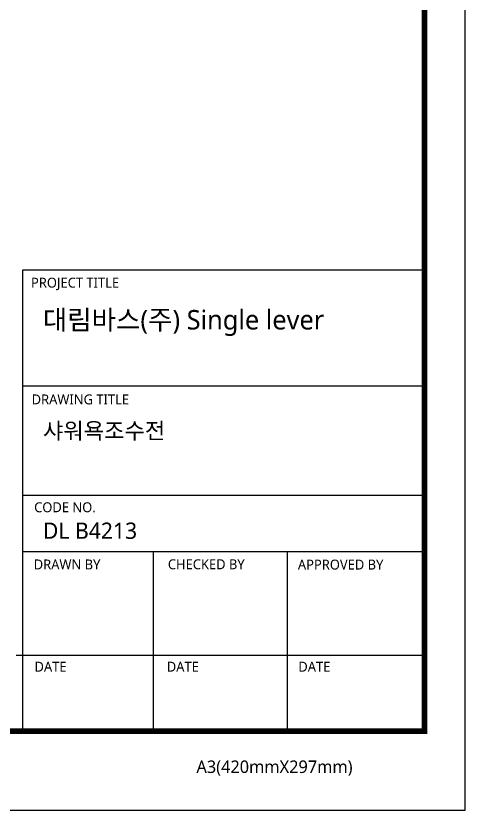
# Model space of a CAD drawing. Extents: x 0 to 1354, y 3495 to 4487.
# Drawn here: x 1112.2 to 1354.1, y 3494.8 to 3922.6 of the extents above; entities that cross this region are included whole.
import ezdxf

# ---------------------------------------------------------------- set-up
doc = ezdxf.new("R2010")
doc.units = 0
doc.header["$LTSCALE"] = 30
doc.header["$MEASUREMENT"] = 0
doc.layers.get('0').update_dxf_attribs({"linetype": 'CONTINUOUS'})
doc.styles.add('Daelim Dimension', font='NanumGothic.ttf')

msp = doc.modelspace()

# ---------------------------------------------------------------- linework, layer by layer
at = {"color": 5, "ltscale": 40}
for p, q in [((1332.17, 3785.65), (1115.76, 3785.65)), ((1332.17, 3723.09), (1115.76, 3723.09)), ((1332.17, 3723.09), (1115.76, 3723.09)), ((1332.17, 3664.25), (1115.76, 3664.25)), ((1332.17, 3664.25), (1115.76, 3664.25)), ((1332.17, 3633.9), (1115.76, 3633.9)), ((1332.17, 3633.9), (1115.76, 3633.9)), ((1186.06, 3633.9), (1186.06, 3537.29)), ((1258.2, 3633.9), (1258.2, 3537.29)), ((1332.17, 3578.09), (1112.34, 3578.09)), ((1332.17, 3578.09), (1117.45, 3578.09)), ((1332.17, 3537.29), (1146.71, 3537.29))]:
    msp.add_line(p, q, dxfattribs=at)
at = {"color": 5, "ltscale": 0.5}
msp.add_line((1115.76, 3785.65), (1115.76, 3535.98), dxfattribs=at)
at = {"ltscale": 0.5}
msp.add_lwpolyline([(0, 3494.81), (1354.08, 3494.81), (1354.08, 4486.97), (0, 4486.97)], close=True, dxfattribs=at)
at = {"color": 5, "linetype": 'ByBlock', "lineweight": 200, "const_width": 3.12}
msp.add_lwpolyline([(21.77, 3537.29), (1332.17, 3537.29), (1332.17, 4463.93), (21.77, 4463.93)], close=True, dxfattribs=at)

# ---------------------------------------------------------------- texts
at = {"color": 5, "ltscale": 40, "style": 'Daelim Dimension'}
for s, height, p in [('PROJECT TITLE', 5.3435, (1120.35, 3776.23)), ('DRAWING TITLE', 5.3435, (1120.69, 3713.34)), ('CODE NO.', 5.344, (1122.03, 3655.26)), ('DRAWN BY', 5.344, (1121.82, 3624.46)), ('CHECKED BY', 5.344, (1194.02, 3624.55)), ('APPROVED BY', 5.3435, (1264.04, 3624.38)), ('DATE', 5.344, (1122.24, 3569.38)), ('DATE', 5.344, (1193.45, 3569.38)), ('DATE', 5.344, (1264.28, 3569.38)), ('A3(420mmX297mm)', 6.7441, (1209.42, 3514.8))]:
    msp.add_text(s, height=height, dxfattribs=at).set_placement(p)
at = {"attachment_point": 1, "style": 'Daelim Dimension'}
for s, insert, char_height, width in [('대림바스(주) Single lever', (1126.7, 3764.16), 10.4749, 168.3551), ('샤워욕조수전{\\fGulimChe|b0|i0|c129|p49; }', (1126.79, 3703.53), 8.7446, 147.1623), ('DL B4213', (1126.79, 3649.68), 8.745, 147.1623)]:
    msp.add_mtext(s, dxfattribs=dict(at, insert=insert, char_height=char_height, width=width))

doc.saveas('drawing.dxf')
